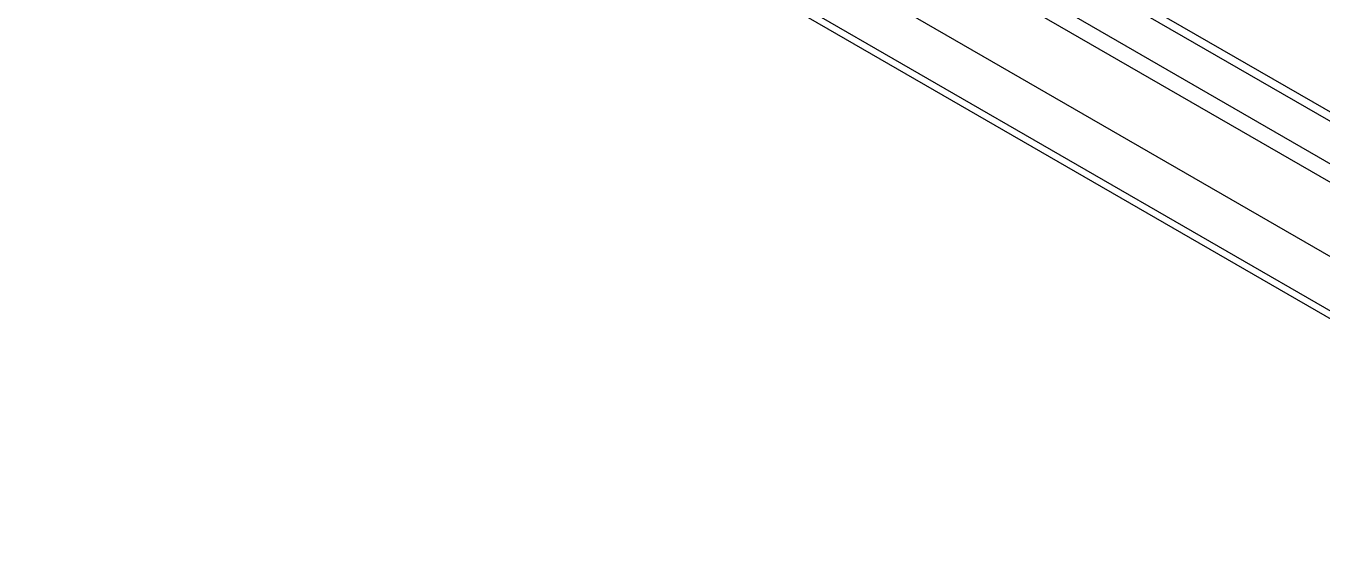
# Model space of a CAD drawing. Header units: inches. Extents: x 0.6 to 61.5, y 0.9 to 41.7.
# Drawn here: x 35.76 to 49.27, y 12.11 to 17.61 of the extents above; entities that cross this region are included whole.
import ezdxf

# ---------------------------------------------------------------- set-up
doc = ezdxf.new("R2010")
doc.units = ezdxf.units.IN
doc.header["$MEASUREMENT"] = 0
doc.layers.add('OBJECT', color=7, linetype='Continuous')

msp = doc.modelspace()

# ---------------------------------------------------------------- linework, layer by layer
at = {"layer": 'OBJECT'}
for p, q in [((53.346, 14.41), (37.308, 23.668)), ((53.272, 14.355), (37.222, 23.621)), ((54.546, 13.178), (36.755, 23.449)), ((54.374, 13.083), (36.584, 23.353)), ((53.786, 12.648), (35.995, 22.918)), ((53.548, 12.22), (35.758, 22.49)), ((35.813, 22.379), (53.603, 12.109))]:
    msp.add_line(p, q, dxfattribs=at)

doc.saveas('drawing.dxf')
